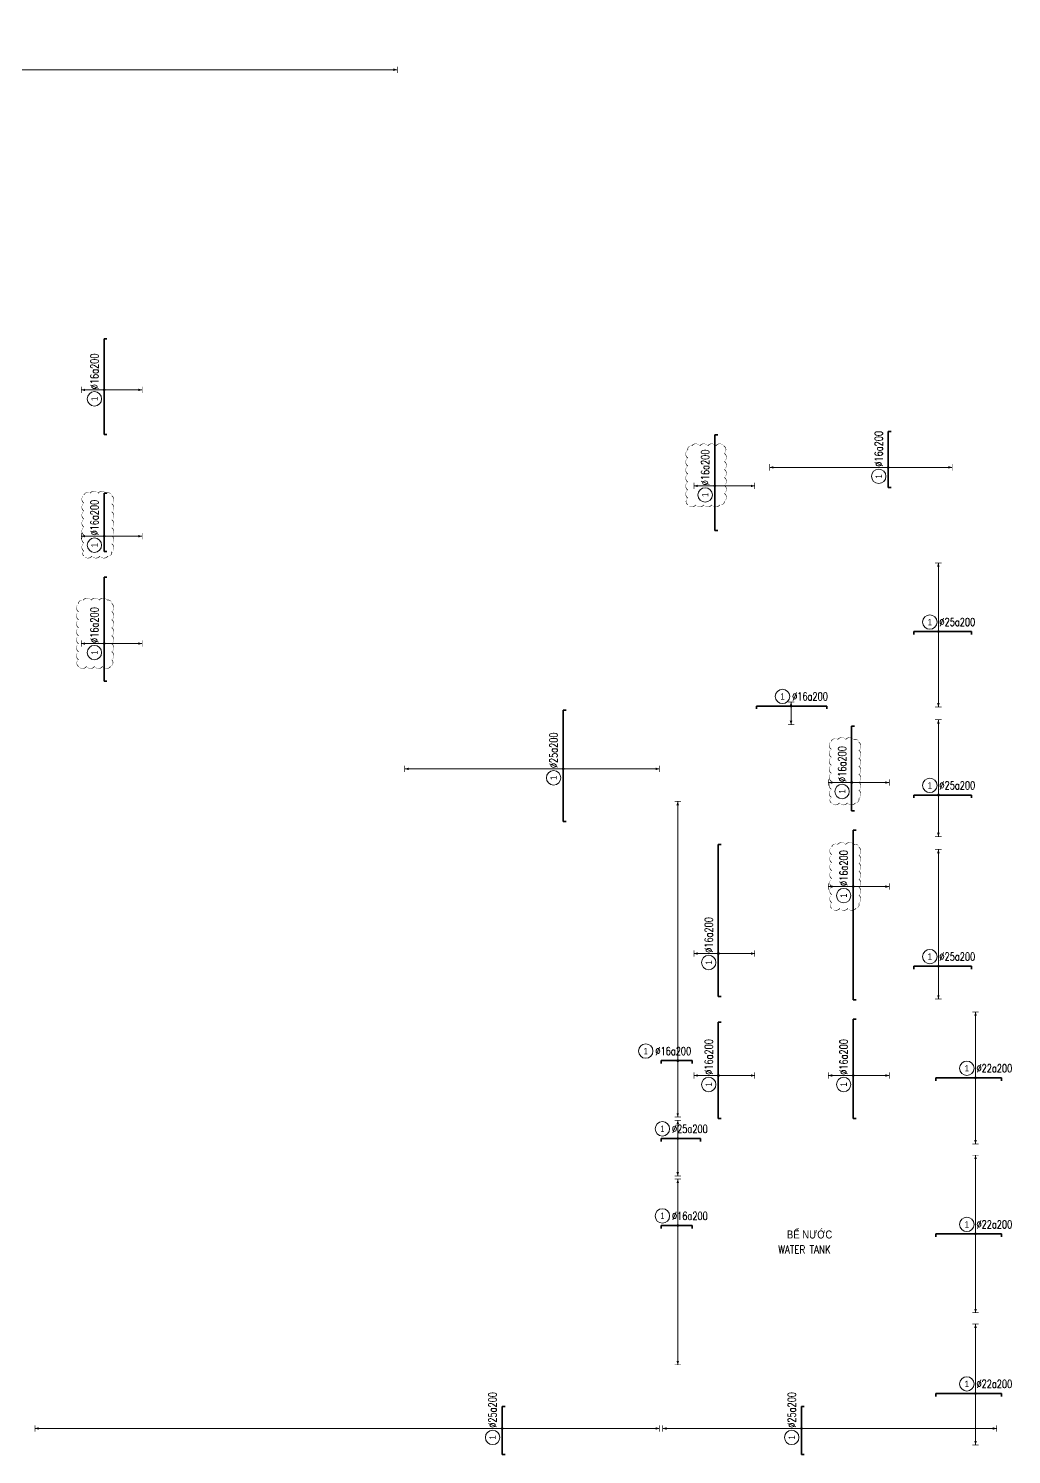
# Model space of a CAD drawing. Header units: millimetres. Extents: x -259680 to 953914, y -429648 to 90611.
# Drawn here: x 823792 to 885164, y -268863 to -179783 of the extents above; entities that cross this region are included whole.
import ezdxf
from ezdxf.enums import TextEntityAlignment as Align

# ---------------------------------------------------------------- set-up
doc = ezdxf.new("R2010")
doc.units = ezdxf.units.MM
doc.layers.get('0').update_dxf_attribs({"lineweight": 20})
for name, color, linetype, lineweight in [('NDC_S_DIM', 1, 'Continuous', 15), ('NDC_S_REBAR', 4, 'Continuous', 35), ('NDC_S_VN TEXT', 7, 'Continuous', 20)]:
    doc.layers.add(name, color=color, linetype=linetype, lineweight=lineweight)
doc.layers.add('NDC_S_REVISION_210426P', color=240, linetype='Continuous', lineweight=20, plot=False)
doc.styles.add('ARIAL', font='arial.ttf', dxfattribs={"width": 0.8})
doc.styles.add('NDC_ARIAL', font='arial.ttf', dxfattribs={"width": 0.85})
doc.styles.add('NDC_EN TXT', font='romans.shx', dxfattribs={"width": 0.8})

# ---------------------------------------------------------------- blocks, each defined once
blk = doc.blocks.new('*U517')
h = blk.add_hatch(color=6)
edge = h.paths.add_edge_path()
edge.add_arc((2.83, 0), 0.3, 0, 360)
at = {"layer": 'NDC_S_DIM', "color": 8}
for q in [(2.83, 21.71), (2.83, -16.04)]:
    blk.add_line((2.83, 0), q, dxfattribs=at)
for points in [[(1.83, 21.71, 0.2, 0.2, 0), (3.83, 21.71, 0, 0, 0)], [(1.83, -16.04, 0.2, 0.2, 0), (3.83, -16.04, 0, 0, 0)]]:
    blk.add_lwpolyline(points, format="xyseb", dxfattribs=at)
at = {"layer": 'NDC_S_DIM'}
blk.add_circle((0.12, 3), 2.25, dxfattribs=at)
at = {"layer": 'NDC_S_DIM', "color": 6}
blk.add_circle((2.83, 0), 0.3, dxfattribs=at)
at = {"layer": 'NDC_S_DIM', "color": 8}
for points in [[(2.43, 20.51), (2.83, 21.71), (3.23, 20.51)], [(2.43, -14.84), (2.83, -16.04), (3.23, -14.84)]]:
    blk.add_solid(points, dxfattribs=at)
at = {"layer": 'NDC_S_REBAR'}
for p, q in [((0, 0), (-9.59, 0)), ((-9.59, 0), (-9.59, -0.9)), ((0, 0), (10.91, 0)), ((10.91, 0), (10.91, -0.9))]:
    blk.add_line(p, q, dxfattribs=at)
at = {"layer": 'NDC_S_VN TEXT', "style": 'ARIAL', "width": 0.8}
blk.add_attdef('KHT', text='', height=2, dxfattribs=at).set_placement((0.12, 3), align=Align.MIDDLE_CENTER)
at = {"layer": 'NDC_S_VN TEXT', "color": 3, "style": 'NDC_EN TXT', "width": 0.75}
blk.add_attdef('DKT', (3.12, 1.75), '', height=2.5, dxfattribs=at)
blk = doc.blocks.new('*U518')
h = blk.add_hatch(color=6)
edge = h.paths.add_edge_path()
edge.add_arc((2.83, 0), 0.3, 0, 360)
at = {"layer": 'NDC_S_DIM', "color": 8}
for q in [(2.83, 24.62), (2.83, -24.62)]:
    blk.add_line((2.83, 0), q, dxfattribs=at)
for points in [[(1.83, 24.62, 0.2, 0.2, 0), (3.83, 24.62, 0, 0, 0)], [(1.83, -24.62, 0.2, 0.2, 0), (3.83, -24.62, 0, 0, 0)]]:
    blk.add_lwpolyline(points, format="xyseb", dxfattribs=at)
at = {"layer": 'NDC_S_DIM'}
blk.add_circle((0.12, 3), 2.25, dxfattribs=at)
at = {"layer": 'NDC_S_DIM', "color": 6}
blk.add_circle((2.83, 0), 0.3, dxfattribs=at)
at = {"layer": 'NDC_S_DIM', "color": 8}
for points in [[(2.43, 23.42), (2.83, 24.62), (3.23, 23.42)], [(2.43, -23.42), (2.83, -24.62), (3.23, -23.42)]]:
    blk.add_solid(points, dxfattribs=at)
at = {"layer": 'NDC_S_REBAR'}
for p, q in [((0, 0), (-9.59, 0)), ((-9.59, 0), (-9.59, -0.9)), ((0, 0), (10.91, 0)), ((10.91, 0), (10.91, -0.9))]:
    blk.add_line(p, q, dxfattribs=at)
at = {"layer": 'NDC_S_VN TEXT', "style": 'ARIAL', "width": 0.8}
blk.add_attdef('KHT', text='', height=2, dxfattribs=at).set_placement((0.12, 3), align=Align.MIDDLE_CENTER)
at = {"layer": 'NDC_S_VN TEXT', "color": 3, "style": 'NDC_EN TXT', "width": 0.75}
blk.add_attdef('DKT', (3.12, 1.75), '', height=2.5, dxfattribs=at)
blk = doc.blocks.new('*U519')
h = blk.add_hatch(color=6)
edge = h.paths.add_edge_path()
edge.add_arc((2.83, 0), 0.3, 0, 360)
at = {"layer": 'NDC_S_DIM', "color": 8}
for q in [(2.83, 20.63), (2.83, -20.63)]:
    blk.add_line((2.83, 0), q, dxfattribs=at)
for points in [[(1.83, 20.63, 0.2, 0.2, 0), (3.83, 20.63, 0, 0, 0)], [(1.83, -20.63, 0.2, 0.2, 0), (3.83, -20.63, 0, 0, 0)]]:
    blk.add_lwpolyline(points, format="xyseb", dxfattribs=at)
at = {"layer": 'NDC_S_DIM'}
blk.add_circle((0.12, 3), 2.25, dxfattribs=at)
at = {"layer": 'NDC_S_DIM', "color": 6}
blk.add_circle((2.83, 0), 0.3, dxfattribs=at)
at = {"layer": 'NDC_S_DIM', "color": 8}
for points in [[(2.43, 19.43), (2.83, 20.63), (3.23, 19.43)], [(2.43, -19.43), (2.83, -20.63), (3.23, -19.43)]]:
    blk.add_solid(points, dxfattribs=at)
at = {"layer": 'NDC_S_REBAR'}
for p, q in [((0, 0), (-9.59, 0)), ((-9.59, 0), (-9.59, -0.9)), ((0, 0), (10.91, 0)), ((10.91, 0), (10.91, -0.9))]:
    blk.add_line(p, q, dxfattribs=at)
at = {"layer": 'NDC_S_VN TEXT', "style": 'ARIAL', "width": 0.8}
blk.add_attdef('KHT', text='', height=2, dxfattribs=at).set_placement((0.12, 3), align=Align.MIDDLE_CENTER)
at = {"layer": 'NDC_S_VN TEXT', "color": 3, "style": 'NDC_EN TXT', "width": 0.75}
blk.add_attdef('DKT', (3.12, 1.75), '', height=2.5, dxfattribs=at)
blk = doc.blocks.new('*U520')
h = blk.add_hatch(color=6)
edge = h.paths.add_edge_path()
edge.add_arc((-3.56, 0), 0.3, 0, 360)
at = {"layer": 'NDC_S_DIM', "color": 8}
for q in [(-3.56, 36.48), (-3.56, -10.27)]:
    blk.add_line((-3.56, 0), q, dxfattribs=at)
for points in [[(-4.56, 36.48, 0.2, 0.2, 0), (-2.56, 36.48, 0, 0, 0)], [(-4.56, -10.27, 0.2, 0.2, 0), (-2.56, -10.27, 0, 0, 0)]]:
    blk.add_lwpolyline(points, format="xyseb", dxfattribs=at)
at = {"layer": 'NDC_S_DIM'}
blk.add_circle((-6.23, 3), 2.25, dxfattribs=at)
at = {"layer": 'NDC_S_DIM', "color": 6}
blk.add_circle((-3.56, 0), 0.3, dxfattribs=at)
at = {"layer": 'NDC_S_DIM', "color": 8}
for points in [[(-3.96, 35.28), (-3.56, 36.48), (-3.16, 35.28)], [(-3.96, -9.07), (-3.56, -10.27), (-3.16, -9.07)]]:
    blk.add_solid(points, dxfattribs=at)
at = {"layer": 'NDC_S_REBAR'}
for p, q in [((0, 0), (-11.25, 0)), ((-11.25, 0), (-11.25, -0.9)), ((0, 0), (6.75, 0)), ((6.75, 0), (6.75, -0.9))]:
    blk.add_line(p, q, dxfattribs=at)
at = {"layer": 'NDC_S_VN TEXT', "style": 'ARIAL', "width": 0.8}
blk.add_attdef('KHT', text='', height=2, dxfattribs=at).set_placement((-6.23, 3), align=Align.MIDDLE_CENTER)
at = {"layer": 'NDC_S_VN TEXT', "color": 3, "style": 'NDC_EN TXT', "width": 0.75}
blk.add_attdef('DKT', (-3.23, 1.75), '', height=2.5, dxfattribs=at)
blk = doc.blocks.new('*U521')
h = blk.add_hatch(color=6)
edge = h.paths.add_edge_path()
edge.add_arc((-3.56, 0), 0.3, 0, 360)
at = {"layer": 'NDC_S_DIM', "color": 8}
for q in [(-3.56, 23.51), (-3.56, -12.99)]:
    blk.add_line((-3.56, 0), q, dxfattribs=at)
for points in [[(-4.56, 23.51, 0.2, 0.2, 0), (-2.56, 23.51, 0, 0, 0)], [(-4.56, -12.99, 0.2, 0.2, 0), (-2.56, -12.99, 0, 0, 0)]]:
    blk.add_lwpolyline(points, format="xyseb", dxfattribs=at)
at = {"layer": 'NDC_S_DIM'}
blk.add_circle((-6.23, 3), 2.25, dxfattribs=at)
at = {"layer": 'NDC_S_DIM', "color": 6}
blk.add_circle((-3.56, 0), 0.3, dxfattribs=at)
at = {"layer": 'NDC_S_DIM', "color": 8}
for points in [[(-3.96, 22.31), (-3.56, 23.51), (-3.16, 22.31)], [(-3.96, -11.79), (-3.56, -12.99), (-3.16, -11.79)]]:
    blk.add_solid(points, dxfattribs=at)
at = {"layer": 'NDC_S_REBAR'}
for p, q in [((0, 0), (-11.25, 0)), ((-11.25, 0), (-11.25, -0.9)), ((0, 0), (6.75, 0)), ((6.75, 0), (6.75, -0.9))]:
    blk.add_line(p, q, dxfattribs=at)
at = {"layer": 'NDC_S_VN TEXT', "style": 'ARIAL', "width": 0.8}
blk.add_attdef('KHT', text='', height=2, dxfattribs=at).set_placement((-6.23, 3), align=Align.MIDDLE_CENTER)
at = {"layer": 'NDC_S_VN TEXT', "color": 3, "style": 'NDC_EN TXT', "width": 0.75}
blk.add_attdef('DKT', (-3.23, 1.75), '', height=2.5, dxfattribs=at)
blk = doc.blocks.new('*U522')
h = blk.add_hatch(color=6)
edge = h.paths.add_edge_path()
edge.add_arc((-3.56, 0), 0.3, 0, 360)
at = {"layer": 'NDC_S_DIM', "color": 8}
for q in [(-3.56, 21.49), (-3.56, -23.51)]:
    blk.add_line((-3.56, 0), q, dxfattribs=at)
for points in [[(-4.56, 21.49, 0.2, 0.2, 0), (-2.56, 21.49, 0, 0, 0)], [(-4.56, -23.51, 0.2, 0.2, 0), (-2.56, -23.51, 0, 0, 0)]]:
    blk.add_lwpolyline(points, format="xyseb", dxfattribs=at)
at = {"layer": 'NDC_S_DIM'}
blk.add_circle((-6.23, 3), 2.25, dxfattribs=at)
at = {"layer": 'NDC_S_DIM', "color": 6}
blk.add_circle((-3.56, 0), 0.3, dxfattribs=at)
at = {"layer": 'NDC_S_DIM', "color": 8}
for points in [[(-3.96, 20.29), (-3.56, 21.49), (-3.16, 20.29)], [(-3.96, -22.31), (-3.56, -23.51), (-3.16, -22.31)]]:
    blk.add_solid(points, dxfattribs=at)
at = {"layer": 'NDC_S_REBAR'}
for p, q in [((0, 0), (-11.25, 0)), ((-11.25, 0), (-11.25, -0.9)), ((0, 0), (6.75, 0)), ((6.75, 0), (6.75, -0.9))]:
    blk.add_line(p, q, dxfattribs=at)
at = {"layer": 'NDC_S_VN TEXT', "style": 'ARIAL', "width": 0.8}
blk.add_attdef('KHT', text='', height=2, dxfattribs=at).set_placement((-6.23, 3), align=Align.MIDDLE_CENTER)
at = {"layer": 'NDC_S_VN TEXT', "color": 3, "style": 'NDC_EN TXT', "width": 0.75}
blk.add_attdef('DKT', (-3.23, 1.75), '', height=2.5, dxfattribs=at)
blk = doc.blocks.new('*U523')
h = blk.add_hatch(color=6)
edge = h.paths.add_edge_path()
edge.add_arc((-0.95, 0), 0.3, 0, 360)
at = {"layer": 'NDC_S_DIM', "color": 8}
for q in [(-0.95, 5.69), (-0.95, -11.71)]:
    blk.add_line((-0.95, 0), q, dxfattribs=at)
for points in [[(-1.95, 5.69, 0.2, 0.2, 0), (0.05, 5.69, 0, 0, 0)], [(-1.95, -11.71, 0.2, 0.2, 0), (0.05, -11.71, 0, 0, 0)]]:
    blk.add_lwpolyline(points, format="xyseb", dxfattribs=at)
at = {"layer": 'NDC_S_DIM'}
blk.add_circle((-5.75, 3), 2.25, dxfattribs=at)
at = {"layer": 'NDC_S_DIM', "color": 6}
blk.add_circle((-0.95, 0), 0.3, dxfattribs=at)
at = {"layer": 'NDC_S_DIM', "color": 8}
for points in [[(-1.35, 4.49), (-0.95, 5.69), (-0.55, 4.49)], [(-1.35, -10.51), (-0.95, -11.71), (-0.55, -10.51)]]:
    blk.add_solid(points, dxfattribs=at)
at = {"layer": 'NDC_S_REBAR'}
for p, q in [((0, 0), (-6.15, 0)), ((-6.15, 0), (-6.15, -0.9)), ((0, 0), (6.19, 0)), ((6.19, 0), (6.19, -0.9))]:
    blk.add_line(p, q, dxfattribs=at)
at = {"layer": 'NDC_S_VN TEXT', "style": 'ARIAL', "width": 0.8}
blk.add_attdef('KHT', text='', height=2, dxfattribs=at).set_placement((-5.75, 3), align=Align.MIDDLE_CENTER)
at = {"layer": 'NDC_S_VN TEXT', "color": 3, "style": 'NDC_EN TXT', "width": 0.75}
blk.add_attdef('DKT', (-2.75, 1.75), '', height=2.5, dxfattribs=at)
blk = doc.blocks.new('*U524')
h = blk.add_hatch(color=6)
edge = h.paths.add_edge_path()
edge.add_arc((-0.95, 0), 0.3, 0, 360)
at = {"layer": 'NDC_S_DIM', "color": 8}
for q in [(-0.95, 14.49), (-0.95, -43.51)]:
    blk.add_line((-0.95, 0), q, dxfattribs=at)
for points in [[(-1.95, 14.49, 0.2, 0.2, 0), (0.05, 14.49, 0, 0, 0)], [(-1.95, -43.51, 0.2, 0.2, 0), (0.05, -43.51, 0, 0, 0)]]:
    blk.add_lwpolyline(points, format="xyseb", dxfattribs=at)
at = {"layer": 'NDC_S_DIM'}
blk.add_circle((-5.75, 3), 2.25, dxfattribs=at)
at = {"layer": 'NDC_S_DIM', "color": 6}
blk.add_circle((-0.95, 0), 0.3, dxfattribs=at)
at = {"layer": 'NDC_S_DIM', "color": 8}
for points in [[(-1.35, 13.29), (-0.95, 14.49), (-0.55, 13.29)], [(-1.35, -42.31), (-0.95, -43.51), (-0.55, -42.31)]]:
    blk.add_solid(points, dxfattribs=at)
at = {"layer": 'NDC_S_REBAR'}
for p, q in [((0, 0), (-6.15, 0)), ((-6.15, 0), (-6.15, -0.9)), ((0, 0), (3.6, 0)), ((3.6, 0), (3.6, -0.9))]:
    blk.add_line(p, q, dxfattribs=at)
at = {"layer": 'NDC_S_VN TEXT', "style": 'ARIAL', "width": 0.8}
blk.add_attdef('KHT', text='', height=2, dxfattribs=at).set_placement((-5.75, 3), align=Align.MIDDLE_CENTER)
at = {"layer": 'NDC_S_VN TEXT', "color": 3, "style": 'NDC_EN TXT', "width": 0.75}
blk.add_attdef('DKT', (-2.75, 1.75), '', height=2.5, dxfattribs=at)
blk = doc.blocks.new('*U525')
h = blk.add_hatch(color=6)
edge = h.paths.add_edge_path()
edge.add_arc((-0.95, 0), 0.3, 0, 360)
at = {"layer": 'NDC_S_DIM', "color": 8}
for q in [(-0.95, 80.99), (-0.95, -17.61)]:
    blk.add_line((-0.95, 0), q, dxfattribs=at)
for points in [[(-1.95, 80.99, 0.2, 0.2, 0), (0.05, 80.99, 0, 0, 0)], [(-1.95, -17.61, 0.2, 0.2, 0), (0.05, -17.61, 0, 0, 0)]]:
    blk.add_lwpolyline(points, format="xyseb", dxfattribs=at)
at = {"layer": 'NDC_S_DIM'}
blk.add_circle((-10.93, 3), 2.25, dxfattribs=at)
at = {"layer": 'NDC_S_DIM', "color": 6}
blk.add_circle((-0.95, 0), 0.3, dxfattribs=at)
at = {"layer": 'NDC_S_DIM', "color": 8}
for points in [[(-1.35, 79.79), (-0.95, 80.99), (-0.55, 79.79)], [(-1.35, -16.41), (-0.95, -17.61), (-0.55, -16.41)]]:
    blk.add_solid(points, dxfattribs=at)
at = {"layer": 'NDC_S_REBAR'}
for p, q in [((0, 0), (-6.15, 0)), ((-6.15, 0), (-6.15, -0.9)), ((0, 0), (3.6, 0)), ((3.6, 0), (3.6, -0.9))]:
    blk.add_line(p, q, dxfattribs=at)
at = {"layer": 'NDC_S_VN TEXT', "style": 'ARIAL', "width": 0.8}
blk.add_attdef('KHT', text='', height=2, dxfattribs=at).set_placement((-10.93, 3), align=Align.MIDDLE_CENTER)
at = {"layer": 'NDC_S_VN TEXT', "color": 3, "style": 'NDC_EN TXT', "width": 0.75}
blk.add_attdef('DKT', (-7.93, 1.75), '', height=2.5, dxfattribs=at)
blk = doc.blocks.new('*U527')
h = blk.add_hatch(color=6)
edge = h.paths.add_edge_path()
edge.add_arc((-3.56, 0), 0.3, 0, 360)
at = {"layer": 'NDC_S_DIM', "color": 8}
for q in [(-3.56, 1.23), (-3.56, -5.77)]:
    blk.add_line((-3.56, 0), q, dxfattribs=at)
for points in [[(-4.56, 1.23, 0.2, 0.2, 0), (-2.56, 1.23, 0, 0, 0)], [(-4.56, -5.77, 0.2, 0.2, 0), (-2.56, -5.77, 0, 0, 0)]]:
    blk.add_lwpolyline(points, format="xyseb", dxfattribs=at)
at = {"layer": 'NDC_S_DIM'}
blk.add_circle((-6.23, 3), 2.25, dxfattribs=at)
at = {"layer": 'NDC_S_DIM', "color": 6}
blk.add_circle((-3.56, 0), 0.3, dxfattribs=at)
at = {"layer": 'NDC_S_DIM', "color": 8}
for points in [[(-3.96, 0.03), (-3.56, 1.23), (-3.16, 0.03)], [(-3.96, -4.57), (-3.56, -5.77), (-3.16, -4.57)]]:
    blk.add_solid(points, dxfattribs=at)
at = {"layer": 'NDC_S_REBAR'}
for p, q in [((0, 0), (-14.38, 0)), ((-14.38, 0), (-14.38, -0.9)), ((0, 0), (7.62, 0)), ((7.62, 0), (7.62, -0.9))]:
    blk.add_line(p, q, dxfattribs=at)
at = {"layer": 'NDC_S_VN TEXT', "style": 'ARIAL', "width": 0.8}
blk.add_attdef('KHT', text='', height=2, dxfattribs=at).set_placement((-6.23, 3), align=Align.MIDDLE_CENTER)
at = {"layer": 'NDC_S_VN TEXT', "color": 3, "style": 'NDC_EN TXT', "width": 0.75}
blk.add_attdef('DKT', (-3.23, 1.75), '', height=2.5, dxfattribs=at)
blk = doc.blocks.new('*U528')
h = blk.add_hatch(color=6)
edge = h.paths.add_edge_path()
edge.add_arc((-2.99, 0), 0.3, 0, 360)
at = {"layer": 'NDC_S_DIM', "color": 8}
for q in [(-2.99, 192.43), (-2.99, -262.46)]:
    blk.add_line((-2.99, 0), q, dxfattribs=at)
for points in [[(-3.99, 192.43, 0.2, 0.2, 0), (-1.99, 192.43, 0, 0, 0)], [(-3.99, -262.46, 0.2, 0.2, 0), (-1.99, -262.46, 0, 0, 0)]]:
    blk.add_lwpolyline(points, format="xyseb", dxfattribs=at)
at = {"layer": 'NDC_S_DIM'}
blk.add_circle((-5.75, 3), 2.25, dxfattribs=at)
at = {"layer": 'NDC_S_DIM', "color": 6}
blk.add_circle((-2.99, 0), 0.3, dxfattribs=at)
at = {"layer": 'NDC_S_DIM', "color": 8}
for points in [[(-3.39, 191.23), (-2.99, 192.43), (-2.59, 191.23)], [(-3.39, -261.26), (-2.99, -262.46), (-2.59, -261.26)]]:
    blk.add_solid(points, dxfattribs=at)
at = {"layer": 'NDC_S_REBAR'}
for p, q in [((0, 0), (-9.52, 0)), ((-9.52, 0), (-9.52, -0.9)), ((0, 0), (9.88, 0)), ((9.88, 0), (9.88, -0.9))]:
    blk.add_line(p, q, dxfattribs=at)
at = {"layer": 'NDC_S_VN TEXT', "style": 'ARIAL', "width": 0.8}
blk.add_attdef('KHT', text='', height=2, dxfattribs=at).set_placement((-5.75, 3), align=Align.MIDDLE_CENTER)
at = {"layer": 'NDC_S_VN TEXT', "color": 3, "style": 'NDC_EN TXT', "width": 0.75}
blk.add_attdef('DKT', (-2.75, 1.75), '', height=2.5, dxfattribs=at)
blk = doc.blocks.new('*U530')
h = blk.add_hatch(color=6)
edge = h.paths.add_edge_path()
edge.add_arc((-2.95, 0), 0.3, 0, 360)
at = {"layer": 'NDC_S_DIM', "color": 8}
for q in [(-2.95, 145.89), (-2.95, -49.1)]:
    blk.add_line((-2.95, 0), q, dxfattribs=at)
for points in [[(-3.95, 145.89, 0.2, 0.2, 0), (-1.95, 145.89, 0, 0, 0)], [(-3.95, -49.1, 0.2, 0.2, 0), (-1.95, -49.1, 0, 0, 0)]]:
    blk.add_lwpolyline(points, format="xyseb", dxfattribs=at)
at = {"layer": 'NDC_S_DIM'}
blk.add_circle((-5.75, 3), 2.25, dxfattribs=at)
at = {"layer": 'NDC_S_DIM', "color": 6}
blk.add_circle((-2.95, 0), 0.3, dxfattribs=at)
at = {"layer": 'NDC_S_DIM', "color": 8}
for points in [[(-3.35, 144.69), (-2.95, 145.89), (-2.55, 144.69)], [(-3.35, -47.9), (-2.95, -49.1), (-2.55, -47.9)]]:
    blk.add_solid(points, dxfattribs=at)
at = {"layer": 'NDC_S_REBAR'}
for p, q in [((0, 0), (-11.07, 0)), ((-11.07, 0), (-11.07, -0.9)), ((0, 0), (3.92, 0)), ((3.92, 0), (3.92, -0.9))]:
    blk.add_line(p, q, dxfattribs=at)
at = {"layer": 'NDC_S_VN TEXT', "style": 'ARIAL', "width": 0.8}
blk.add_attdef('KHT', text='', height=2, dxfattribs=at).set_placement((-5.75, 3), align=Align.MIDDLE_CENTER)
at = {"layer": 'NDC_S_VN TEXT', "color": 3, "style": 'NDC_EN TXT', "width": 0.75}
blk.add_attdef('DKT', (-2.75, 1.75), '', height=2.5, dxfattribs=at)
blk = doc.blocks.new('*U531')
h = blk.add_hatch(color=6)
edge = h.paths.add_edge_path()
edge.add_arc((-2.95, 0), 0.3, 0, 360)
at = {"layer": 'NDC_S_DIM', "color": 8}
for q in [(-2.95, 43.3), (-2.95, -60.95)]:
    blk.add_line((-2.95, 0), q, dxfattribs=at)
for points in [[(-3.95, 43.3, 0.2, 0.2, 0), (-1.95, 43.3, 0, 0, 0)], [(-3.95, -60.95, 0.2, 0.2, 0), (-1.95, -60.95, 0, 0, 0)]]:
    blk.add_lwpolyline(points, format="xyseb", dxfattribs=at)
at = {"layer": 'NDC_S_DIM'}
blk.add_circle((-5.75, 3), 2.25, dxfattribs=at)
at = {"layer": 'NDC_S_DIM', "color": 6}
blk.add_circle((-2.95, 0), 0.3, dxfattribs=at)
at = {"layer": 'NDC_S_DIM', "color": 8}
for points in [[(-3.35, 42.1), (-2.95, 43.3), (-2.55, 42.1)], [(-3.35, -59.75), (-2.95, -60.95), (-2.55, -59.75)]]:
    blk.add_solid(points, dxfattribs=at)
at = {"layer": 'NDC_S_REBAR'}
for p, q in [((0, 0), (-11.07, 0)), ((-11.07, 0), (-11.07, -0.9)), ((0, 0), (3.92, 0)), ((3.92, 0), (3.92, -0.9))]:
    blk.add_line(p, q, dxfattribs=at)
at = {"layer": 'NDC_S_VN TEXT', "style": 'ARIAL', "width": 0.8}
blk.add_attdef('KHT', text='', height=2, dxfattribs=at).set_placement((-5.75, 3), align=Align.MIDDLE_CENTER)
at = {"layer": 'NDC_S_VN TEXT', "color": 3, "style": 'NDC_EN TXT', "width": 0.75}
blk.add_attdef('DKT', (-2.75, 1.75), '', height=2.5, dxfattribs=at)
blk = doc.blocks.new('*U532')
h = blk.add_hatch(color=6)
edge = h.paths.add_edge_path()
edge.add_arc((-2.95, 0), 0.3, 0, 360)
at = {"layer": 'NDC_S_DIM', "color": 8}
for q in [(-2.95, 7.74), (-2.95, -11.26)]:
    blk.add_line((-2.95, 0), q, dxfattribs=at)
for points in [[(-3.95, 7.74, 0.2, 0.2, 0), (-1.95, 7.74, 0, 0, 0)], [(-3.95, -11.26, 0.2, 0.2, 0), (-1.95, -11.26, 0, 0, 0)]]:
    blk.add_lwpolyline(points, format="xyseb", dxfattribs=at)
at = {"layer": 'NDC_S_DIM'}
blk.add_circle((-5.75, 3), 2.25, dxfattribs=at)
at = {"layer": 'NDC_S_DIM', "color": 6}
blk.add_circle((-2.95, 0), 0.3, dxfattribs=at)
at = {"layer": 'NDC_S_DIM', "color": 8}
for points in [[(-3.35, 6.54), (-2.95, 7.74), (-2.55, 6.54)], [(-3.35, -10.06), (-2.95, -11.26), (-2.55, -10.06)]]:
    blk.add_solid(points, dxfattribs=at)
at = {"layer": 'NDC_S_REBAR'}
for p, q in [((0, 0), (-16.42, 0)), ((-16.42, 0), (-16.42, -0.9)), ((0, 0), (14.67, 0)), ((14.67, 0), (14.67, -0.9))]:
    blk.add_line(p, q, dxfattribs=at)
at = {"layer": 'NDC_S_VN TEXT', "style": 'ARIAL', "width": 0.8}
blk.add_attdef('KHT', text='', height=2, dxfattribs=at).set_placement((-5.75, 3), align=Align.MIDDLE_CENTER)
at = {"layer": 'NDC_S_VN TEXT', "color": 3, "style": 'NDC_EN TXT', "width": 0.75}
blk.add_attdef('DKT', (-2.75, 1.75), '', height=2.5, dxfattribs=at)
blk = doc.blocks.new('*U533')
h = blk.add_hatch(color=6)
edge = h.paths.add_edge_path()
edge.add_arc((-2.95, 0), 0.3, 0, 360)
at = {"layer": 'NDC_S_DIM', "color": 8}
for q in [(-2.95, 7.62), (-2.95, -11.38)]:
    blk.add_line((-2.95, 0), q, dxfattribs=at)
for points in [[(-3.95, 7.62, 0.2, 0.2, 0), (-1.95, 7.62, 0, 0, 0)], [(-3.95, -11.38, 0.2, 0.2, 0), (-1.95, -11.38, 0, 0, 0)]]:
    blk.add_lwpolyline(points, format="xyseb", dxfattribs=at)
at = {"layer": 'NDC_S_DIM'}
blk.add_circle((-5.75, 3), 2.25, dxfattribs=at)
at = {"layer": 'NDC_S_DIM', "color": 6}
blk.add_circle((-2.95, 0), 0.3, dxfattribs=at)
at = {"layer": 'NDC_S_DIM', "color": 8}
for points in [[(-3.35, 6.42), (-2.95, 7.62), (-2.55, 6.42)], [(-3.35, -10.18), (-2.95, -11.38), (-2.55, -10.18)]]:
    blk.add_solid(points, dxfattribs=at)
at = {"layer": 'NDC_S_REBAR'}
for p, q in [((0, 0), (-16.42, 0)), ((-16.42, 0), (-16.42, -0.9)), ((0, 0), (13.68, 0)), ((13.68, 0), (13.68, -0.9))]:
    blk.add_line(p, q, dxfattribs=at)
at = {"layer": 'NDC_S_VN TEXT', "style": 'ARIAL', "width": 0.8}
blk.add_attdef('KHT', text='', height=2, dxfattribs=at).set_placement((-5.75, 3), align=Align.MIDDLE_CENTER)
at = {"layer": 'NDC_S_VN TEXT', "color": 3, "style": 'NDC_EN TXT', "width": 0.75}
blk.add_attdef('DKT', (-2.75, 1.75), '', height=2.5, dxfattribs=at)
blk = doc.blocks.new('*U534')
h = blk.add_hatch(color=6)
edge = h.paths.add_edge_path()
edge.add_arc((-2.95, 0), 0.3, 0, 360)
at = {"layer": 'NDC_S_DIM', "color": 8}
for q in [(-2.95, 7.62), (-2.95, -11.38)]:
    blk.add_line((-2.95, 0), q, dxfattribs=at)
for points in [[(-3.95, 7.62, 0.2, 0.2, 0), (-1.95, 7.62, 0, 0, 0)], [(-3.95, -11.38, 0.2, 0.2, 0), (-1.95, -11.38, 0, 0, 0)]]:
    blk.add_lwpolyline(points, format="xyseb", dxfattribs=at)
at = {"layer": 'NDC_S_DIM'}
blk.add_circle((-5.75, 3), 2.25, dxfattribs=at)
at = {"layer": 'NDC_S_DIM', "color": 6}
blk.add_circle((-2.95, 0), 0.3, dxfattribs=at)
at = {"layer": 'NDC_S_DIM', "color": 8}
for points in [[(-3.35, 6.42), (-2.95, 7.62), (-2.55, 6.42)], [(-3.35, -10.18), (-2.95, -11.38), (-2.55, -10.18)]]:
    blk.add_solid(points, dxfattribs=at)
at = {"layer": 'NDC_S_REBAR'}
for p, q in [((0, 0), (-16.42, 0)), ((-16.42, 0), (-16.42, -0.9)), ((0, 0), (31.08, 0)), ((31.08, 0), (31.08, -0.9))]:
    blk.add_line(p, q, dxfattribs=at)
at = {"layer": 'NDC_S_VN TEXT', "style": 'ARIAL', "width": 0.8}
blk.add_attdef('KHT', text='', height=2, dxfattribs=at).set_placement((-5.75, 3), align=Align.MIDDLE_CENTER)
at = {"layer": 'NDC_S_VN TEXT', "color": 3, "style": 'NDC_EN TXT', "width": 0.75}
blk.add_attdef('DKT', (-2.75, 1.75), '', height=2.5, dxfattribs=at)
blk = doc.blocks.new('*U535')
h = blk.add_hatch(color=6)
edge = h.paths.add_edge_path()
edge.add_arc((-2.95, 0), 0.3, 0, 360)
at = {"layer": 'NDC_S_DIM', "color": 8}
for q in [(-2.95, 49.44), (-2.95, -30.06)]:
    blk.add_line((-2.95, 0), q, dxfattribs=at)
for points in [[(-3.95, 49.44, 0.2, 0.2, 0), (-1.95, 49.44, 0, 0, 0)], [(-3.95, -30.06, 0.2, 0.2, 0), (-1.95, -30.06, 0, 0, 0)]]:
    blk.add_lwpolyline(points, format="xyseb", dxfattribs=at)
at = {"layer": 'NDC_S_DIM'}
blk.add_circle((-5.75, 3), 2.25, dxfattribs=at)
at = {"layer": 'NDC_S_DIM', "color": 6}
blk.add_circle((-2.95, 0), 0.3, dxfattribs=at)
at = {"layer": 'NDC_S_DIM', "color": 8}
for points in [[(-3.35, 48.24), (-2.95, 49.44), (-2.55, 48.24)], [(-3.35, -28.86), (-2.95, -30.06), (-2.55, -28.86)]]:
    blk.add_solid(points, dxfattribs=at)
at = {"layer": 'NDC_S_REBAR'}
for p, q in [((0, 0), (-19.41, 0)), ((-19.41, 0), (-19.41, -0.9)), ((0, 0), (15.4, 0)), ((15.4, 0), (15.4, -0.9))]:
    blk.add_line(p, q, dxfattribs=at)
at = {"layer": 'NDC_S_VN TEXT', "style": 'ARIAL', "width": 0.8}
blk.add_attdef('KHT', text='', height=2, dxfattribs=at).set_placement((-5.75, 3), align=Align.MIDDLE_CENTER)
at = {"layer": 'NDC_S_VN TEXT', "color": 3, "style": 'NDC_EN TXT', "width": 0.75}
blk.add_attdef('DKT', (-2.75, 1.75), '', height=2.5, dxfattribs=at)
blk = doc.blocks.new('*U536')
h = blk.add_hatch(color=6)
edge = h.paths.add_edge_path()
edge.add_arc((-2.95, 0), 0.3, 0, 360)
at = {"layer": 'NDC_S_DIM', "color": 8}
for q in [(-2.95, 37.06), (-2.95, -19.94)]:
    blk.add_line((-2.95, 0), q, dxfattribs=at)
for points in [[(-3.95, 37.06, 0.2, 0.2, 0), (-1.95, 37.06, 0, 0, 0)], [(-3.95, -19.94, 0.2, 0.2, 0), (-1.95, -19.94, 0, 0, 0)]]:
    blk.add_lwpolyline(points, format="xyseb", dxfattribs=at)
at = {"layer": 'NDC_S_DIM'}
blk.add_circle((-5.75, 3), 2.25, dxfattribs=at)
at = {"layer": 'NDC_S_DIM', "color": 6}
blk.add_circle((-2.95, 0), 0.3, dxfattribs=at)
at = {"layer": 'NDC_S_DIM', "color": 8}
for points in [[(-3.35, 35.86), (-2.95, 37.06), (-2.55, 35.86)], [(-3.35, -18.74), (-2.95, -19.94), (-2.55, -18.74)]]:
    blk.add_solid(points, dxfattribs=at)
at = {"layer": 'NDC_S_REBAR'}
for p, q in [((0, 0), (-9.28, 0)), ((-9.28, 0), (-9.28, -0.9)), ((0, 0), (8.22, 0)), ((8.22, 0), (8.22, -0.9))]:
    blk.add_line(p, q, dxfattribs=at)
at = {"layer": 'NDC_S_VN TEXT', "style": 'ARIAL', "width": 0.8}
blk.add_attdef('KHT', text='', height=2, dxfattribs=at).set_placement((-5.75, 3), align=Align.MIDDLE_CENTER)
at = {"layer": 'NDC_S_VN TEXT', "color": 3, "style": 'NDC_EN TXT', "width": 0.75}
blk.add_attdef('DKT', (-2.75, 1.75), '', height=2.5, dxfattribs=at)
blk = doc.blocks.new('*U537')
h = blk.add_hatch(color=6)
edge = h.paths.add_edge_path()
edge.add_arc((-2.95, 0), 0.3, 0, 360)
at = {"layer": 'NDC_S_DIM', "color": 8}
for q in [(-2.95, 7.1), (-2.95, -11.9)]:
    blk.add_line((-2.95, 0), q, dxfattribs=at)
for points in [[(-3.95, 7.1, 0.2, 0.2, 0), (-1.95, 7.1, 0, 0, 0)], [(-3.95, -11.9, 0.2, 0.2, 0), (-1.95, -11.9, 0, 0, 0)]]:
    blk.add_lwpolyline(points, format="xyseb", dxfattribs=at)
at = {"layer": 'NDC_S_DIM'}
blk.add_circle((-5.75, 3), 2.25, dxfattribs=at)
at = {"layer": 'NDC_S_DIM', "color": 6}
blk.add_circle((-2.95, 0), 0.3, dxfattribs=at)
at = {"layer": 'NDC_S_DIM', "color": 8}
for points in [[(-3.35, 5.9), (-2.95, 7.1), (-2.55, 5.9)], [(-3.35, -10.7), (-2.95, -11.9), (-2.55, -10.7)]]:
    blk.add_solid(points, dxfattribs=at)
at = {"layer": 'NDC_S_REBAR'}
for p, q in [((0, 0), (-16.85, 0)), ((-16.85, 0), (-16.85, -0.9)), ((0, 0), (13.03, 0)), ((13.03, 0), (13.03, -0.9))]:
    blk.add_line(p, q, dxfattribs=at)
at = {"layer": 'NDC_S_VN TEXT', "style": 'ARIAL', "width": 0.8}
blk.add_attdef('KHT', text='', height=2, dxfattribs=at).set_placement((-5.75, 3), align=Align.MIDDLE_CENTER)
at = {"layer": 'NDC_S_VN TEXT', "color": 3, "style": 'NDC_EN TXT', "width": 0.75}
blk.add_attdef('DKT', (-2.75, 1.75), '', height=2.5, dxfattribs=at)
blk = doc.blocks.new('*U577')
h = blk.add_hatch(color=6)
edge = h.paths.add_edge_path()
edge.add_arc((-2.95, 0), 0.3, 0, 360)
at = {"layer": 'NDC_S_DIM', "color": 8}
for q in [(-2.95, 6.52), (-2.95, -12.48)]:
    blk.add_line((-2.95, 0), q, dxfattribs=at)
for points in [[(-3.95, 6.52, 0.2, 0.2, 0), (-1.95, 6.52, 0, 0, 0)], [(-3.95, -12.48, 0.2, 0.2, 0), (-1.95, -12.48, 0, 0, 0)]]:
    blk.add_lwpolyline(points, format="xyseb", dxfattribs=at)
at = {"layer": 'NDC_S_DIM'}
blk.add_circle((-5.75, 3), 2.25, dxfattribs=at)
at = {"layer": 'NDC_S_DIM', "color": 6}
blk.add_circle((-2.95, 0), 0.3, dxfattribs=at)
at = {"layer": 'NDC_S_DIM', "color": 8}
for points in [[(-3.35, 5.32), (-2.95, 6.52), (-2.55, 5.32)], [(-3.35, -11.28), (-2.95, -12.48), (-2.55, -11.28)]]:
    blk.add_solid(points, dxfattribs=at)
at = {"layer": 'NDC_S_REBAR'}
for p, q in [((0, 0), (-16.85, 0)), ((-16.85, 0), (-16.85, -0.9)), ((0, 0), (13.03, 0)), ((13.03, 0), (13.03, -0.9))]:
    blk.add_line(p, q, dxfattribs=at)
at = {"layer": 'NDC_S_VN TEXT', "style": 'ARIAL', "width": 0.8}
blk.add_attdef('KHT', text='', height=2, dxfattribs=at).set_placement((-5.75, 3), align=Align.MIDDLE_CENTER)
at = {"layer": 'NDC_S_VN TEXT', "color": 3, "style": 'NDC_EN TXT', "width": 0.75}
blk.add_attdef('DKT', (-2.75, 1.75), '', height=2.5, dxfattribs=at)
blk = doc.blocks.new('*U578')
h = blk.add_hatch(color=6)
edge = h.paths.add_edge_path()
edge.add_arc((-2.95, 0), 0.3, 0, 360)
at = {"layer": 'NDC_S_DIM', "color": 8}
for q in [(-2.95, 7.1), (-2.95, -11.9)]:
    blk.add_line((-2.95, 0), q, dxfattribs=at)
for points in [[(-3.95, 7.1, 0.2, 0.2, 0), (-1.95, 7.1, 0, 0, 0)], [(-3.95, -11.9, 0.2, 0.2, 0), (-1.95, -11.9, 0, 0, 0)]]:
    blk.add_lwpolyline(points, format="xyseb", dxfattribs=at)
at = {"layer": 'NDC_S_DIM'}
blk.add_circle((-5.75, 3), 2.25, dxfattribs=at)
at = {"layer": 'NDC_S_DIM', "color": 6}
blk.add_circle((-2.95, 0), 0.3, dxfattribs=at)
at = {"layer": 'NDC_S_DIM', "color": 8}
for points in [[(-3.35, 5.9), (-2.95, 7.1), (-2.55, 5.9)], [(-3.35, -10.7), (-2.95, -11.9), (-2.55, -10.7)]]:
    blk.add_solid(points, dxfattribs=at)
at = {"layer": 'NDC_S_REBAR'}
for p, q in [((0, 0), (-7.78, 0)), ((-7.78, 0), (-7.78, -0.9)), ((0, 0), (10.45, 0)), ((10.45, 0), (10.45, -0.9))]:
    blk.add_line(p, q, dxfattribs=at)
at = {"layer": 'NDC_S_VN TEXT', "style": 'ARIAL', "width": 0.8}
blk.add_attdef('KHT', text='', height=2, dxfattribs=at).set_placement((-5.75, 3), align=Align.MIDDLE_CENTER)
at = {"layer": 'NDC_S_VN TEXT', "color": 3, "style": 'NDC_EN TXT', "width": 0.75}
blk.add_attdef('DKT', (-2.75, 1.75), '', height=2.5, dxfattribs=at)
blk = doc.blocks.new('*U579')
h = blk.add_hatch(color=6)
edge = h.paths.add_edge_path()
edge.add_arc((-2.95, 0), 0.3, 0, 360)
at = {"layer": 'NDC_S_DIM', "color": 8}
for q in [(-2.95, 7.1), (-2.95, -11.9)]:
    blk.add_line((-2.95, 0), q, dxfattribs=at)
for points in [[(-3.95, 7.1, 0.2, 0.2, 0), (-1.95, 7.1, 0, 0, 0)], [(-3.95, -11.9, 0.2, 0.2, 0), (-1.95, -11.9, 0, 0, 0)]]:
    blk.add_lwpolyline(points, format="xyseb", dxfattribs=at)
at = {"layer": 'NDC_S_DIM'}
blk.add_circle((-5.75, 3), 2.25, dxfattribs=at)
at = {"layer": 'NDC_S_DIM', "color": 6}
blk.add_circle((-2.95, 0), 0.3, dxfattribs=at)
at = {"layer": 'NDC_S_DIM', "color": 8}
for points in [[(-3.35, 5.9), (-2.95, 7.1), (-2.55, 5.9)], [(-3.35, -10.7), (-2.95, -11.9), (-2.55, -10.7)]]:
    blk.add_solid(points, dxfattribs=at)
at = {"layer": 'NDC_S_REBAR'}
for p, q in [((0, 0), (-14.73, 0)), ((-14.73, 0), (-14.73, -0.9)), ((0, 0), (17.77, 0)), ((17.77, 0), (17.77, -0.9))]:
    blk.add_line(p, q, dxfattribs=at)
at = {"layer": 'NDC_S_VN TEXT', "style": 'ARIAL', "width": 0.8}
blk.add_attdef('KHT', text='', height=2, dxfattribs=at).set_placement((-5.75, 3), align=Align.MIDDLE_CENTER)
at = {"layer": 'NDC_S_VN TEXT', "color": 3, "style": 'NDC_EN TXT', "width": 0.75}
blk.add_attdef('DKT', (-2.75, 1.75), '', height=2.5, dxfattribs=at)
blk = doc.blocks.new('*U587')
h = blk.add_hatch(color=6)
edge = h.paths.add_edge_path()
edge.add_arc((-2.95, 0), 0.3, 0, 360)
at = {"layer": 'NDC_S_DIM', "color": 8}
for q in [(-2.95, 7.74), (-2.95, -11.26)]:
    blk.add_line((-2.95, 0), q, dxfattribs=at)
for points in [[(-3.95, 7.74, 0.2, 0.2, 0), (-1.95, 7.74, 0, 0, 0)], [(-3.95, -11.26, 0.2, 0.2, 0), (-1.95, -11.26, 0, 0, 0)]]:
    blk.add_lwpolyline(points, format="xyseb", dxfattribs=at)
at = {"layer": 'NDC_S_DIM'}
blk.add_circle((-5.75, 3), 2.25, dxfattribs=at)
at = {"layer": 'NDC_S_DIM', "color": 6}
blk.add_circle((-2.95, 0), 0.3, dxfattribs=at)
at = {"layer": 'NDC_S_DIM', "color": 8}
for points in [[(-3.35, 6.54), (-2.95, 7.74), (-2.55, 6.54)], [(-3.35, -10.06), (-2.95, -11.26), (-2.55, -10.06)]]:
    blk.add_solid(points, dxfattribs=at)
at = {"layer": 'NDC_S_REBAR'}
for p, q in [((0, 0), (-38.33, 0)), ((-38.33, 0), (-38.33, -0.9)), ((0, 0), (14.67, 0)), ((14.67, 0), (14.67, -0.9))]:
    blk.add_line(p, q, dxfattribs=at)
at = {"layer": 'NDC_S_VN TEXT', "style": 'ARIAL', "width": 0.8}
blk.add_attdef('KHT', text='', height=2, dxfattribs=at).set_placement((-5.75, 3), align=Align.MIDDLE_CENTER)
at = {"layer": 'NDC_S_VN TEXT', "color": 3, "style": 'NDC_EN TXT', "width": 0.75}
blk.add_attdef('DKT', (-2.75, 1.75), '', height=2.5, dxfattribs=at)
blk = doc.blocks.new('*U588')
h = blk.add_hatch(color=6)
edge = h.paths.add_edge_path()
edge.add_arc((-2.95, 0), 0.3, 0, 360)
at = {"layer": 'NDC_S_DIM', "color": 8}
for q in [(-2.95, 7.24), (-2.95, -11.76)]:
    blk.add_line((-2.95, 0), q, dxfattribs=at)
for points in [[(-3.95, 7.24, 0.2, 0.2, 0), (-1.95, 7.24, 0, 0, 0)], [(-3.95, -11.76, 0.2, 0.2, 0), (-1.95, -11.76, 0, 0, 0)]]:
    blk.add_lwpolyline(points, format="xyseb", dxfattribs=at)
at = {"layer": 'NDC_S_DIM'}
blk.add_circle((-5.75, 3), 2.25, dxfattribs=at)
at = {"layer": 'NDC_S_DIM', "color": 6}
blk.add_circle((-2.95, 0), 0.3, dxfattribs=at)
at = {"layer": 'NDC_S_DIM', "color": 8}
for points in [[(-3.35, 6.04), (-2.95, 7.24), (-2.55, 6.04)], [(-3.35, -10.56), (-2.95, -11.76), (-2.55, -10.56)]]:
    blk.add_solid(points, dxfattribs=at)
at = {"layer": 'NDC_S_REBAR'}
for p, q in [((0, 0), (-11.83, 0)), ((-11.83, 0), (-11.83, -0.9)), ((0, 0), (14.67, 0)), ((14.67, 0), (14.67, -0.9))]:
    blk.add_line(p, q, dxfattribs=at)
at = {"layer": 'NDC_S_VN TEXT', "style": 'ARIAL', "width": 0.8}
blk.add_attdef('KHT', text='', height=2, dxfattribs=at).set_placement((-5.75, 3), align=Align.MIDDLE_CENTER)
at = {"layer": 'NDC_S_VN TEXT', "color": 3, "style": 'NDC_EN TXT', "width": 0.75}
blk.add_attdef('DKT', (-2.75, 1.75), '', height=2.5, dxfattribs=at)

msp = doc.modelspace()

# ---------------------------------------------------------------- linework, layer by layer
at = {"layer": 'NDC_S_REVISION_210426P'}
for points in [[(864954.6, -209538.4, 0, 50, 0.5205671), (865454.6, -209538.4, 0, 50, 0.5205671), (865954.6, -209538.4, 0, 50, 0.5205671), (866454.6, -209538.4, 0, 50, 0.5205671), (866954.6, -209538.4, 0, 50, 0.5205671), (867237.1, -209321, 0, 50, 0.5205671), (867237.1, -208821, 0, 50, 0.5205671), (867237.1, -208321, 0, 50, 0.5205671), (867237.1, -207821, 0, 50, 0.5205671), (867237.1, -207321, 0, 50, 0.5205671), (867237.1, -206821, 0, 50, 0.5205671), (867237.1, -206321, 0, 50, 0.5205671), (867201.6, -205856.5, 0, 50, 0.5205671), (866701.6, -205856.5, 0, 50, 0.5205671), (866201.6, -205856.5, 0, 50, 0.5205671), (865701.6, -205856.5, 0, 50, 0.5205671), (865201.6, -205856.5, 0, 50, 0.5205671), (864954.6, -206109.5, 0, 50, 0.5205671), (864954.6, -206609.5, 0, 50, 0.5205671), (864954.6, -207109.5, 0, 50, 0.5205671), (864954.6, -207609.5, 0, 50, 0.5205671), (864954.6, -208109.5, 0, 50, 0.5205671), (864954.6, -208609.5, 0, 50, 0.5205671), (864954.6, -209109.5, 0, 50, 0.5205671)], [(827251.2, -212734.3, 0, 50, 0.5205671), (827751.2, -212734.3, 0, 50, 0.5205671), (828251.2, -212734.3, 0, 50, 0.5205671), (828751.2, -212734.3, 0, 50, 0.5205671), (828987.1, -212470.3, 0, 50, 0.5205671), (828987.1, -211970.3, 0, 50, 0.5205671), (828987.1, -211470.3, 0, 50, 0.5205671), (828987.1, -210970.3, 0, 50, 0.5205671), (828987.1, -210470.3, 0, 50, 0.5205671), (828987.1, -209970.3, 0, 50, 0.5205671), (828987.1, -209470.3, 0, 50, 0.5205671), (828987.1, -208970.3, 0, 50, 0.5205671), (828639.9, -208817.5, 0, 50, 0.5205671), (828139.9, -208817.5, 0, 50, 0.5205671), (827639.9, -208817.5, 0, 50, 0.5205671), (827251.2, -208928.8, 0, 50, 0.5205671), (827251.2, -209428.8, 0, 50, 0.5205671), (827251.2, -209928.8, 0, 50, 0.5205671), (827251.2, -210428.8, 0, 50, 0.5205671), (827251.2, -210928.8, 0, 50, 0.5205671), (827251.2, -211428.8, 0, 50, 0.5205671), (827251.2, -211928.8, 0, 50, 0.5205671), (827251.2, -212428.8, 0, 50, 0.5205671)], [(826914.8, -219636.2, 0, 50, 0.5205671), (827414.8, -219636.2, 0, 50, 0.5205671), (827914.8, -219636.2, 0, 50, 0.5205671), (828414.8, -219636.2, 0, 50, 0.5205671), (828914.8, -219636.2, 0, 50, 0.5205671), (828987.1, -219208.5, 0, 50, 0.5205671), (828987.1, -218708.5, 0, 50, 0.5205671), (828987.1, -218208.5, 0, 50, 0.5205671), (828987.1, -217708.5, 0, 50, 0.5205671), (828987.1, -217208.5, 0, 50, 0.5205671), (828987.1, -216708.5, 0, 50, 0.5205671), (828987.1, -216208.5, 0, 50, 0.5205671), (828987.1, -215708.5, 0, 50, 0.5205671), (828699.7, -215495.9, 0, 50, 0.5205671), (828199.7, -215495.9, 0, 50, 0.5205671), (827699.7, -215495.9, 0, 50, 0.5205671), (827199.7, -215495.9, 0, 50, 0.5205671), (826914.8, -215711, 0, 50, 0.5205671), (826914.8, -216211, 0, 50, 0.5205671), (826914.8, -216711, 0, 50, 0.5205671), (826914.8, -217211, 0, 50, 0.5205671), (826914.8, -217711, 0, 50, 0.5205671), (826914.8, -218211, 0, 50, 0.5205671), (826914.8, -218711, 0, 50, 0.5205671), (826914.8, -219211, 0, 50, 0.5205671)], [(873917.2, -228157.8, 0, 50, 0.5205671), (874417.2, -228157.8, 0, 50, 0.5205671), (874917.2, -228157.8, 0, 50, 0.5205671), (875417.2, -228157.8, 0, 50, 0.5205671), (875637.1, -227877.7, 0, 50, 0.5205671), (875637.1, -227377.7, 0, 50, 0.5205671), (875637.1, -226877.7, 0, 50, 0.5205671), (875637.1, -226377.7, 0, 50, 0.5205671), (875637.1, -225877.7, 0, 50, 0.5205671), (875637.1, -225377.7, 0, 50, 0.5205671), (875637.1, -224877.7, 0, 50, 0.5205671), (875637.1, -224377.7, 0, 50, 0.5205671), (875310.7, -224204.1, 0, 50, 0.5205671), (874810.7, -224204.1, 0, 50, 0.5205671), (874310.7, -224204.1, 0, 50, 0.5205671), (873917.2, -224310.6, 0, 50, 0.5205671), (873917.2, -224810.6, 0, 50, 0.5205671), (873917.2, -225310.6, 0, 50, 0.5205671), (873917.2, -225810.6, 0, 50, 0.5205671), (873917.2, -226310.6, 0, 50, 0.5205671), (873917.2, -226810.6, 0, 50, 0.5205671), (873917.2, -227310.6, 0, 50, 0.5205671), (873917.2, -227810.6, 0, 50, 0.5205671)], [(873946.5, -234743.1, 0, 50, 0.5205671), (874446.5, -234743.1, 0, 50, 0.5205671), (874946.5, -234743.1, 0, 50, 0.5205671), (875446.5, -234743.1, 0, 50, 0.5205671), (875637.1, -234433.7, 0, 50, 0.5205671), (875637.1, -233933.7, 0, 50, 0.5205671), (875637.1, -233433.7, 0, 50, 0.5205671), (875637.1, -232933.7, 0, 50, 0.5205671), (875637.1, -232433.7, 0, 50, 0.5205671), (875637.1, -231933.7, 0, 50, 0.5205671), (875637.1, -231433.7, 0, 50, 0.5205671), (875637.1, -230933.7, 0, 50, 0.5205671), (875307.8, -230763.1, 0, 50, 0.5205671), (874807.8, -230763.1, 0, 50, 0.5205671), (874307.8, -230763.1, 0, 50, 0.5205671), (873946.5, -230901.8, 0, 50, 0.5205671), (873946.5, -231401.8, 0, 50, 0.5205671), (873946.5, -231901.8, 0, 50, 0.5205671), (873946.5, -232401.8, 0, 50, 0.5205671), (873946.5, -232901.8, 0, 50, 0.5205671), (873946.5, -233401.8, 0, 50, 0.5205671), (873946.5, -233901.8, 0, 50, 0.5205671), (873946.5, -234401.8, 0, 50, 0.5205671)]]:
    msp.add_lwpolyline(points, format="xyseb", close=True, dxfattribs=at)

# ---------------------------------------------------------------- block references
at = {"xscale": 200, "yscale": 200, "zscale": 200, "rotation": 90}
for name, p, values in [('*U528', (794322.4, -181760), {'KHT': '1', 'DKT': '%%c18a200'}), ('*U537', (828507.6, -201768.5), {'KHT': '1', 'DKT': '%%c16a200'}), ('*U577', (866640.2, -207768.7), {'KHT': '1', 'DKT': '%%c16a200'}), ('*U536', (877474.3, -206607.7), {'KHT': '1', 'DKT': '%%c16a200'}), ('*U578', (828507.6, -210907.6), {'KHT': '1', 'DKT': '%%c16a200'}), ('*U579', (828507.6, -217617.4), {'KHT': '1', 'DKT': '%%c16a200'}), ('*U535', (857174.7, -225443), {'KHT': '1', 'DKT': '%%c25a200'}), ('*U588', (875185.9, -226297.8), {'KHT': '1', 'DKT': '%%c16a200'}), ('*U587', (875285.9, -232798.8), {'KHT': '1', 'DKT': '%%c16a200'}), ('*U534', (866861, -236978.5), {'KHT': '1', 'DKT': '%%c16a200'}), ('*U533', (866861, -244598.8), {'KHT': '1', 'DKT': '%%c16a200'}), ('*U532', (875285.9, -244598.8), {'KHT': '1', 'DKT': '%%c16a200'}), ('*U530', (853366.5, -266648.2), {'KHT': '1', 'DKT': '%%c25a200'}), ('*U531', (872046.1, -266648.2), {'KHT': '1', 'DKT': '%%c25a200'})]:
    msp.add_blockref(name, p, dxfattribs=at).add_auto_attribs(values)
at = {"xscale": 200, "yscale": 200, "zscale": 200}
for name, p, values in [('*U522', (881311.7, -217460.7), {'KHT': '1', 'DKT': '%%c25a200'}), ('*U527', (872114, -222108.3), {'KHT': '1', 'DKT': '%%c16a200'}), ('*U521', (881311.7, -227665.9), {'KHT': '1', 'DKT': '%%c25a200'}), ('*U525', (864517.9, -244261), {'KHT': '1', 'DKT': '%%c16a200'}), ('*U520', (881311.7, -238359.6), {'KHT': '1', 'DKT': '%%c25a200'}), ('*U519', (882354.2, -245338.1), {'KHT': '1', 'DKT': '%%c22a200'}), ('*U523', (864517.9, -249121.3), {'KHT': '1', 'DKT': '%%c25a200'}), ('*U518', (882354.2, -255088.1), {'KHT': '1', 'DKT': '%%c22a200'}), ('*U524', (864517.9, -254561), {'KHT': '1', 'DKT': '%%c16a200'}), ('*U517', (882354.2, -265054.2), {'KHT': '1', 'DKT': '%%c22a200'})]:
    msp.add_blockref(name, p, dxfattribs=at).add_auto_attribs(values)

# ---------------------------------------------------------------- texts
at = {"layer": 'NDC_S_VN TEXT'}
for s, style, width, p in [('BỂ NƯỚC', 'NDC_ARIAL', 0.85, (871143.9, -255119.4)), ('WATER TANK', 'NDC_EN TXT', 0.8, (870607.2, -256063.3))]:
    msp.add_text(s, height=500, dxfattribs=dict(at, style=style, width=width)).set_placement(p, align=Align.MIDDLE_LEFT)

doc.saveas('drawing.dxf')
